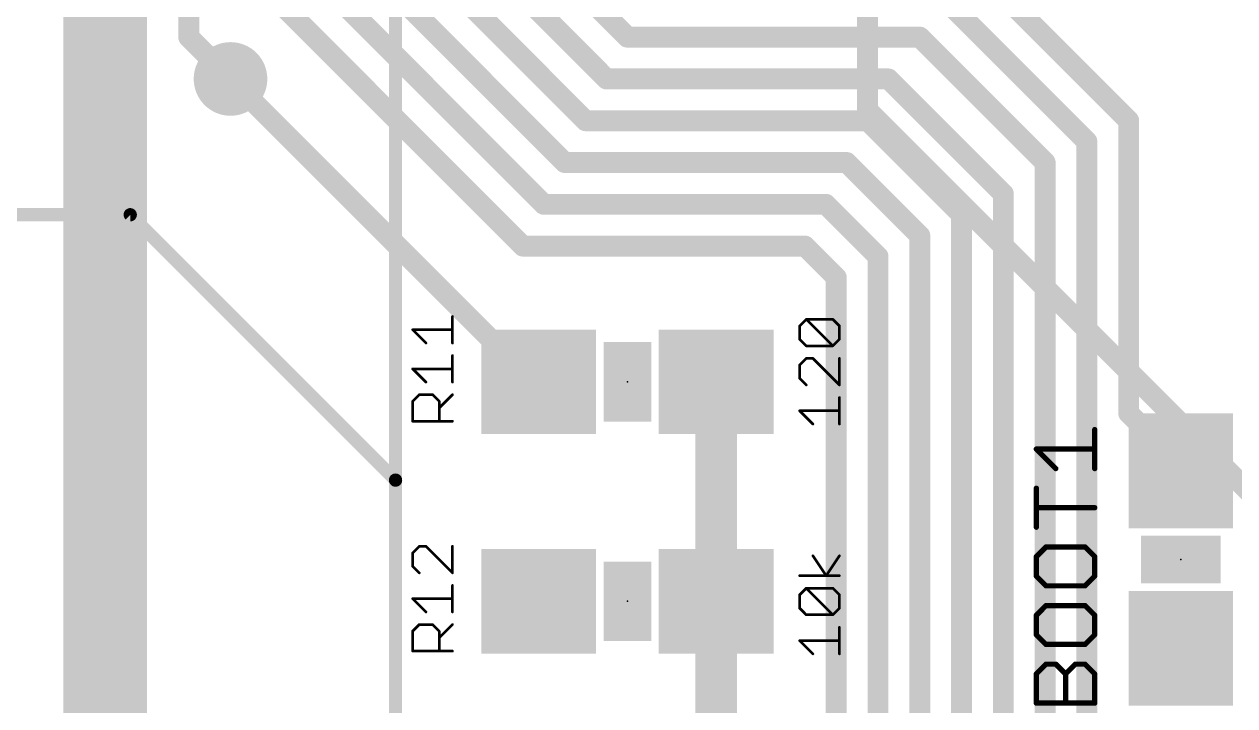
# Model space of a CAD drawing. Extents: x -0.4 to 70.1, y -0.1 to 70.1.
# Drawn here: x 18.12 to 29.72, y 32.6 to 39.12 of the extents above; entities that cross this region are included whole.
import ezdxf

# ---------------------------------------------------------------- set-up
doc = ezdxf.new("R2010")
doc.units = 0
for name, color, linetype in [('1', 22, 'CONTINUOUS'), ('16', 175, 'CONTINUOUS'), ('18', 82, 'CONTINUOUS'), ('21', 253, 'CONTINUOUS'), ('23', 7, 'CONTINUOUS'), ('25', 253, 'CONTINUOUS'), ('27', 253, 'CONTINUOUS')]:
    doc.layers.add(name, color=color, linetype=linetype)

# ---------------------------------------------------------------- blocks, each defined once
blk = doc.blocks.new('RECT')
blk.add_solid([(-0.5, -0.5), (0.5, -0.5), (-0.5, 0.5), (0.5, 0.5)])
blk = doc.blocks.new('ROUNDV')
at = {"const_width": 0.5}
blk.add_lwpolyline([(0, -0.25, 1), (0, 0.25, 1), (0, -0.25)], format="xyb", dxfattribs=at)

msp = doc.modelspace()

# ---------------------------------------------------------------- linework, layer by layer
at = {"layer": '1'}
for points, const_width in [([(21.262, 41.638), (23.9, 39)], 0.2), ([(20.754, 41.546), (23.7, 38.6)], 0.2), ([(20.246, 41.454), (23.5, 38.2)], 0.2), ([(19.8, 41.3), (23.3, 37.8)], 0.2), ([(19.4, 41.1), (23.1, 37.4)], 0.2), ([(19, 40.9), (22.9, 37)], 0.2), ([(18.9, 32.2), (18.9, 39.5)], 0.8), ([(27.1, 39.8), (28.7, 38.2)], 0.2), ([(26.9, 39.4), (28.3, 38)], 0.2), ([(26.7, 39), (23.9, 39)], 0.2), ([(27.9, 37.8), (26.7, 39)], 0.2), ([(23, 35.7), (20.1, 38.6)], 0.2), ([(26.4, 38.6), (23.7, 38.6)], 0.2), ([(27.5, 37.5), (26.4, 38.6)], 0.2), ([(26.2, 38.2), (23.5, 38.2)], 0.2), ([(27.1, 37.3), (26.2, 38.2)], 0.2), ([(28.7, 38.2), (28.7, 35.4)], 0.2), ([(28.3, 38), (28.3, 32.3)], 0.2), ([(26, 37.8), (23.3, 37.8)], 0.2), ([(26.7, 37.1), (26, 37.8)], 0.2), ([(27.9, 37.8), (27.9, 32.1)], 0.2), ([(27.5, 37.5), (27.5, 31.9)], 0.2), ([(25.8, 37.4), (23.1, 37.4)], 0.2), ([(26.3, 36.9), (25.8, 37.4)], 0.2), ([(27.1, 37.3), (27.1, 31.7)], 0.2), ([(25.6, 37), (22.9, 37)], 0.2), ([(25.9, 36.7), (25.6, 37)], 0.2), ([(26.7, 37.1), (26.7, 31.5)], 0.2), ([(26.3, 36.9), (26.3, 31.3)], 0.2), ([(25.9, 36.7), (25.9, 31.1)], 0.2), ([(24.75, 35.7), (24.75, 33.6)], 0.4), ([(23.05, 35.7), (23, 35.7)], 0.2), ([(28.7, 35.4), (29.2, 34.9)], 0.2), ([(29.2, 34.9), (29.2, 34.85)], 0.2), ([(24.75, 33.6), (24.75, 31.7)], 0.4), ([(15.7, 29), (18.9, 32.2)], 0.8)]:
    msp.add_lwpolyline(points, dxfattribs=dict(at, const_width=const_width))
for points, const_width in [([(23.9, 39.05, 1), (23.9, 38.95)], 0.1), ([(23.8646, 38.9646, 1), (23.9354, 39.0354)], 0.1), ([(26.7354, 39.0354, 1), (26.6646, 38.9646)], 0.1), ([(26.7, 38.95, 1), (26.7, 39.05)], 0.1), ([(20.1354, 38.6354, 1), (20.0646, 38.5646)], 0.1), ([(23.7, 38.65, 1), (23.7, 38.55)], 0.1), ([(23.6646, 38.5646, 1), (23.7354, 38.6354)], 0.1), ([(26.4354, 38.6354, 1), (26.3646, 38.5646)], 0.1), ([(26.4, 38.55, 1), (26.4, 38.65)], 0.1), ([(23.5, 38.25, 1), (23.5, 38.15)], 0.1), ([(23.4646, 38.1646, 1), (23.5354, 38.2354)], 0.1), ([(26.2354, 38.2354, 1), (26.1646, 38.1646)], 0.1), ([(26.2, 38.15, 1), (26.2, 38.25)], 0.1), ([(28.75, 38.2, 1), (28.65, 38.2)], 0.1), ([(28.6646, 38.1646, 1), (28.7354, 38.2354)], 0.1), ([(28.35, 38, 1), (28.25, 38)], 0.1), ([(28.2646, 37.9646, 1), (28.3354, 38.0354)], 0.1), ([(23.3, 37.85, 1), (23.3, 37.75)], 0.1), ([(23.2646, 37.7646, 1), (23.3354, 37.8354)], 0.1), ([(26.0354, 37.8354, 1), (25.9646, 37.7646)], 0.1), ([(26, 37.75, 1), (26, 37.85)], 0.1), ([(27.95, 37.8, 1), (27.85, 37.8)], 0.1), ([(27.8646, 37.7646, 1), (27.9354, 37.8354)], 0.1), ([(27.55, 37.5, 1), (27.45, 37.5)], 0.1), ([(27.4646, 37.4646, 1), (27.5354, 37.5354)], 0.1), ([(23.1, 37.45, 1), (23.1, 37.35)], 0.1), ([(23.0646, 37.3646, 1), (23.1354, 37.4354)], 0.1), ([(25.8354, 37.4354, 1), (25.7646, 37.3646)], 0.1), ([(25.8, 37.35, 1), (25.8, 37.45)], 0.1), ([(27.15, 37.3, 1), (27.05, 37.3)], 0.1), ([(27.0646, 37.2646, 1), (27.1354, 37.3354)], 0.1), ([(22.9, 37.05, 1), (22.9, 36.95)], 0.1), ([(25.6354, 37.0354, 1), (25.5646, 36.9646)], 0.1), ([(25.6, 36.95, 1), (25.6, 37.05)], 0.1), ([(26.75, 37.1, 1), (26.65, 37.1)], 0.1), ([(26.6646, 37.0646, 1), (26.7354, 37.1354)], 0.1), ([(22.8646, 36.9646, 1), (22.9354, 37.0354)], 0.1), ([(26.35, 36.9, 1), (26.25, 36.9)], 0.1), ([(26.2646, 36.8646, 1), (26.3354, 36.9354)], 0.1), ([(25.95, 36.7, 1), (25.85, 36.7)], 0.1), ([(25.8646, 36.6646, 1), (25.9354, 36.7354)], 0.1), ([(24.85, 35.7, 1), (24.65, 35.7)], 0.2), ([(23, 35.75, 1), (23, 35.65)], 0.1), ([(22.9646, 35.6646, 1), (23.0354, 35.7354)], 0.1), ([(23.05, 35.65, 1), (23.05, 35.75)], 0.1), ([(28.7354, 35.4354, 1), (28.6646, 35.3646)], 0.1), ([(28.65, 35.4, 1), (28.75, 35.4)], 0.1), ([(29.25, 34.9, 1), (29.15, 34.9)], 0.1), ([(29.15, 34.85, 1), (29.25, 34.85)], 0.1), ([(29.1646, 34.8646, 1), (29.2354, 34.9354)], 0.1), ([(24.85, 33.6, 1), (24.65, 33.6)], 0.2), ([(24.65, 33.6, 1), (24.85, 33.6)], 0.2)]:
    msp.add_lwpolyline(points, format="xyb", dxfattribs=dict(at, const_width=const_width))
at = {"layer": '16'}
for points, const_width in [([(18.9, 39.5), (18.9, 45.6)], 0.8), ([(19.7, 39), (19.7, 45.9)], 0.2), ([(26.2, 42.9), (26.2, 38.3)], 0.2), ([(20.1, 38.6), (19.7, 39)], 0.2), ([(26.2, 38.3), (30.8, 33.7)], 0.2)]:
    msp.add_lwpolyline(points, dxfattribs=dict(at, const_width=const_width))
for points, const_width in [([(18.7, 39.5, 1), (19.1, 39.5)], 0.4), ([(19.7354, 39.0354, 1), (19.6646, 38.9646)], 0.1), ([(19.65, 39, 1), (19.75, 39)], 0.1), ([(20.0646, 38.5646, 1), (20.1354, 38.6354)], 0.1), ([(26.2354, 38.3354, 1), (26.1646, 38.2646)], 0.1), ([(26.15, 38.3, 1), (26.25, 38.3)], 0.1)]:
    msp.add_lwpolyline(points, format="xyb", dxfattribs=dict(at, const_width=const_width))
at = {"layer": '21', "const_width": 0.127}
for points in [[(21.68, 39.84), (21.68, 34.76)], [(14.06, 37.3), (19.14, 37.3)], [(19.14, 37.3), (21.68, 34.76)], [(21.68, 34.76), (21.68, 29.68)]]:
    msp.add_lwpolyline(points, dxfattribs=at)
at = {"layer": '21', "const_width": 0.0635}
for points in [[(19.1625, 37.3225, 1), (19.1175, 37.2775)], [(19.14, 37.2683, 1), (19.14, 37.3318)], [(21.7117, 34.76, 1), (21.6483, 34.76)], [(21.6483, 34.76, 1), (21.7117, 34.76)], [(21.6575, 34.7375, 1), (21.7025, 34.7825)]]:
    msp.add_lwpolyline(points, format="xyb", dxfattribs=at)
at = {"layer": '23'}
for p in [(23.9, 35.7), (29.2, 34), (23.9, 33.6)]:
    msp.add_point(p, dxfattribs=at)
at = {"layer": '25'}
for points, const_width in [([(22.2317, 36.3263, 1), (22.2189, 36.3263)], 0.0127), ([(21.8485, 36.2037, 1), (21.8395, 36.1947)], 0.0127), ([(21.844, 36.2056, 1), (21.844, 36.1929)], 0.0127), ([(22.2253, 36.1929, 1), (22.2253, 36.2056)], 0.0127), ([(21.9666, 36.0676, 1), (21.9756, 36.0766)], 0.0127), ([(22.2189, 36.0721, 1), (22.2317, 36.0721)], 0.0127), ([(22.2317, 35.9521, 1), (22.2189, 35.9521)], 0.0127), ([(21.8485, 35.8295, 1), (21.8395, 35.8205)], 0.0127), ([(21.844, 35.8314, 1), (21.844, 35.8187)], 0.0127), ([(22.2253, 35.8187, 1), (22.2253, 35.8314)], 0.0127), ([(21.9666, 35.6934, 1), (21.9756, 35.7024)], 0.0127), ([(22.2189, 35.6979, 1), (22.2317, 35.6979)], 0.0127), ([(21.9075, 35.5843, 1), (21.9075, 35.5716)], 0.0127), ([(21.912, 35.5734, 1), (21.903, 35.5824)], 0.0127), ([(22.0391, 35.5824, 1), (22.0301, 35.5734)], 0.0127), ([(22.0346, 35.5716, 1), (22.0346, 35.5843)], 0.0127), ([(22.2298, 35.5734, 1), (22.2208, 35.5824)], 0.0127), ([(21.8503, 35.5144, 1), (21.8376, 35.5144)], 0.0127), ([(21.8395, 35.5189, 1), (21.8485, 35.5099)], 0.0127), ([(22.1045, 35.5144, 1), (22.0918, 35.5144)], 0.0127), ([(22.0937, 35.5099, 1), (22.1027, 35.5189)], 0.0127), ([(22.0937, 35.4553, 1), (22.1027, 35.4463)], 0.0127), ([(21.8376, 35.3237, 1), (21.8503, 35.3237)], 0.0127), ([(21.844, 35.33, 1), (21.844, 35.3174)], 0.0127), ([(22.0918, 35.3237, 1), (22.1045, 35.3237)], 0.0127), ([(22.2253, 35.3174, 1), (22.2253, 35.33)], 0.0127), ([(28.3873, 35.2435, 1), (28.3619, 35.2435)], 0.0254), ([(27.8153, 35.0698, 1), (27.8153, 35.0444)], 0.0254), ([(27.8243, 35.066, 1), (27.8063, 35.0481)], 0.0254), ([(28.3746, 35.0444, 1), (28.3746, 35.0698)], 0.0254), ([(27.9928, 34.8617, 1), (28.0107, 34.8796)], 0.0254), ([(28.3619, 34.8706, 1), (28.3873, 34.8706)], 0.0254), ([(27.828, 34.6822, 1), (27.8026, 34.6822)], 0.0254), ([(27.8153, 34.5085, 1), (27.8153, 34.4831)], 0.0254), ([(28.3746, 34.4831, 1), (28.3746, 34.5085)], 0.0254), ([(27.8026, 34.3093, 1), (27.828, 34.3093)], 0.0254), ([(21.9075, 34.1327, 1), (21.9075, 34.12)], 0.0127), ([(21.912, 34.1218, 1), (21.903, 34.1308)], 0.0127), ([(21.9756, 34.1308, 1), (21.9666, 34.1218)], 0.0127), ([(21.9711, 34.12, 1), (21.9711, 34.1327)], 0.0127), ([(22.2317, 34.1263, 1), (22.2189, 34.1263)], 0.0127), ([(27.9085, 34.1336, 1), (27.9085, 34.1082)], 0.0254), ([(27.9175, 34.1119, 1), (27.8996, 34.1298)], 0.0254), ([(28.2904, 34.1298, 1), (28.2724, 34.1119)], 0.0254), ([(28.2814, 34.1082, 1), (28.2814, 34.1336)], 0.0254), ([(21.8503, 34.0628, 1), (21.8376, 34.0628)], 0.0127), ([(21.8395, 34.0673, 1), (21.8485, 34.0583)], 0.0127), ([(27.828, 34.0277, 1), (27.8026, 34.0277)], 0.0254), ([(27.8063, 34.0366, 1), (27.8243, 34.0187)], 0.0254), ([(28.3873, 34.0277, 1), (28.3619, 34.0277)], 0.0254), ([(28.3656, 34.0187, 1), (28.3836, 34.0366)], 0.0254), ([(21.8376, 33.9357, 1), (21.8503, 33.9357)], 0.0127), ([(21.8485, 33.9402, 1), (21.8395, 33.9312)], 0.0127), ([(21.903, 33.8676, 1), (21.912, 33.8766)], 0.0127), ([(22.2189, 33.8721, 1), (22.2317, 33.8721)], 0.0127), ([(22.2208, 33.8676, 1), (22.2298, 33.8766)], 0.0127), ([(27.8243, 33.8502, 1), (27.8063, 33.8323)], 0.0254), ([(27.8026, 33.8412, 1), (27.828, 33.8412)], 0.0254), ([(28.3619, 33.8412, 1), (28.3873, 33.8412)], 0.0254), ([(28.3836, 33.8323, 1), (28.3656, 33.8502)], 0.0254), ([(22.2317, 33.7521, 1), (22.2189, 33.7521)], 0.0127), ([(27.9085, 33.7607, 1), (27.9085, 33.7353)], 0.0254), ([(27.8996, 33.739, 1), (27.9175, 33.757)], 0.0254), ([(28.2724, 33.757, 1), (28.2904, 33.739)], 0.0254), ([(28.2814, 33.7353, 1), (28.2814, 33.7607)], 0.0254), ([(21.8485, 33.6295, 1), (21.8395, 33.6205)], 0.0127), ([(21.844, 33.6314, 1), (21.844, 33.6187)], 0.0127), ([(22.2253, 33.6187, 1), (22.2253, 33.6314)], 0.0127), ([(21.9666, 33.4934, 1), (21.9756, 33.5024)], 0.0127), ([(22.2189, 33.4979, 1), (22.2317, 33.4979)], 0.0127), ([(27.9085, 33.5723, 1), (27.9085, 33.5469)], 0.0254), ([(27.9175, 33.5506, 1), (27.8996, 33.5685)], 0.0254), ([(28.2904, 33.5685, 1), (28.2724, 33.5506)], 0.0254), ([(28.2814, 33.5469, 1), (28.2814, 33.5723)], 0.0254), ([(21.9075, 33.3843, 1), (21.9075, 33.3716)], 0.0127), ([(21.912, 33.3734, 1), (21.903, 33.3824)], 0.0127), ([(22.0391, 33.3824, 1), (22.0301, 33.3734)], 0.0127), ([(22.0346, 33.3716, 1), (22.0346, 33.3843)], 0.0127), ([(22.2298, 33.3734, 1), (22.2208, 33.3824)], 0.0127), ([(27.828, 33.4663, 1), (27.8026, 33.4663)], 0.0254), ([(27.8063, 33.4753, 1), (27.8243, 33.4574)], 0.0254), ([(28.3873, 33.4663, 1), (28.3619, 33.4663)], 0.0254), ([(28.3656, 33.4574, 1), (28.3836, 33.4753)], 0.0254), ([(21.8503, 33.3144, 1), (21.8376, 33.3144)], 0.0127), ([(21.8395, 33.3189, 1), (21.8485, 33.3099)], 0.0127), ([(22.1045, 33.3144, 1), (22.0918, 33.3144)], 0.0127), ([(22.0937, 33.3099, 1), (22.1027, 33.3189)], 0.0127), ([(27.8243, 33.2889, 1), (27.8063, 33.2709)], 0.0254), ([(27.8026, 33.2799, 1), (27.828, 33.2799)], 0.0254), ([(28.3619, 33.2799, 1), (28.3873, 33.2799)], 0.0254), ([(28.3836, 33.2709, 1), (28.3656, 33.2889)], 0.0254), ([(22.0937, 33.2553, 1), (22.1027, 33.2463)], 0.0127), ([(27.9085, 33.1994, 1), (27.9085, 33.174)], 0.0254), ([(27.8996, 33.1777, 1), (27.9175, 33.1957)], 0.0254), ([(28.2724, 33.1957, 1), (28.2904, 33.1777)], 0.0254), ([(28.2814, 33.174, 1), (28.2814, 33.1994)], 0.0254), ([(21.8376, 33.1237, 1), (21.8503, 33.1237)], 0.0127), ([(21.844, 33.13, 1), (21.844, 33.1174)], 0.0127), ([(22.0918, 33.1237, 1), (22.1045, 33.1237)], 0.0127), ([(22.2253, 33.1174, 1), (22.2253, 33.13)], 0.0127), ([(27.828, 32.905, 1), (27.8026, 32.905)], 0.0254), ([(27.8063, 32.914, 1), (27.8243, 32.8961)], 0.0254), ([(27.9085, 33.011, 1), (27.9085, 32.9855)], 0.0254), ([(27.9175, 32.9893, 1), (27.8996, 33.0072)], 0.0254), ([(28.0107, 33.0072, 1), (27.9928, 32.9893)], 0.0254), ([(28.0018, 32.9855, 1), (28.0018, 33.011)], 0.0254), ([(28.1077, 32.905, 1), (28.0823, 32.905)], 0.0254), ([(28.086, 32.914, 1), (28.1039, 32.8961)], 0.0254), ([(28.086, 32.8961, 1), (28.1039, 32.914)], 0.0254), ([(28.1882, 33.011, 1), (28.1882, 32.9855)], 0.0254), ([(28.1972, 32.9893, 1), (28.1792, 33.0072)], 0.0254), ([(28.2904, 33.0072, 1), (28.2724, 32.9893)], 0.0254), ([(28.2814, 32.9855, 1), (28.2814, 33.011)], 0.0254), ([(28.3873, 32.905, 1), (28.3619, 32.905)], 0.0254), ([(28.3656, 32.8961, 1), (28.3836, 32.914)], 0.0254), ([(27.8153, 32.6381, 1), (27.8153, 32.6127)], 0.0254), ([(27.8026, 32.6254, 1), (27.828, 32.6254)], 0.0254), ([(28.0823, 32.6254, 1), (28.1077, 32.6254)], 0.0254), ([(28.3619, 32.6254, 1), (28.3873, 32.6254)], 0.0254), ([(28.3746, 32.6127, 1), (28.3746, 32.6381)], 0.0254)]:
    msp.add_lwpolyline(points, format="xyb", dxfattribs=dict(at, const_width=const_width))
for points, const_width in [([(22.2253, 36.0721), (22.2253, 36.3263)], 0.0254), ([(21.9711, 36.0721), (21.844, 36.1992)], 0.0254), ([(21.844, 36.1992), (22.2253, 36.1992)], 0.0254), ([(22.2253, 35.6979), (22.2253, 35.9521)], 0.0254), ([(21.9711, 35.6979), (21.844, 35.825)], 0.0254), ([(21.844, 35.825), (22.2253, 35.825)], 0.0254), ([(21.844, 35.5144), (21.9075, 35.5779)], 0.0254), ([(21.9075, 35.5779), (22.0346, 35.5779)], 0.0254), ([(22.0346, 35.5779), (22.0982, 35.5144)], 0.0254), ([(22.0982, 35.4508), (22.2253, 35.5779)], 0.0254), ([(21.844, 35.3237), (21.844, 35.5144)], 0.0254), ([(22.0982, 35.5144), (22.0982, 35.3237)], 0.0254), ([(22.2253, 35.3237), (21.844, 35.3237)], 0.0254), ([(28.3746, 34.8706), (28.3746, 35.2435)], 0.0508), ([(28.0018, 34.8706), (27.8153, 35.0571)], 0.0508), ([(27.8153, 35.0571), (28.3746, 35.0571)], 0.0508), ([(27.8153, 34.3093), (27.8153, 34.6822)], 0.0508), ([(28.3746, 34.4958), (27.8153, 34.4958)], 0.0508), ([(21.9075, 34.1263), (21.844, 34.0628)], 0.0254), ([(21.9711, 34.1263), (21.9075, 34.1263)], 0.0254), ([(22.2253, 33.8721), (21.9711, 34.1263)], 0.0254), ([(22.2253, 34.1263), (22.2253, 33.8721)], 0.0254), ([(27.9085, 34.1209), (27.8153, 34.0277)], 0.0508), ([(28.2814, 34.1209), (27.9085, 34.1209)], 0.0508), ([(28.3746, 34.0277), (28.2814, 34.1209)], 0.0508), ([(21.844, 34.0628), (21.844, 33.9357)], 0.0254), ([(27.8153, 34.0277), (27.8153, 33.8412)], 0.0508), ([(28.3746, 33.8412), (28.3746, 34.0277)], 0.0508), ([(21.844, 33.9357), (21.9075, 33.8721)], 0.0254), ([(27.8153, 33.8412), (27.9085, 33.748)], 0.0508), ([(28.2814, 33.748), (28.3746, 33.8412)], 0.0508), ([(22.2253, 33.4979), (22.2253, 33.7521)], 0.0254), ([(27.9085, 33.748), (28.2814, 33.748)], 0.0508), ([(21.9711, 33.4979), (21.844, 33.625)], 0.0254), ([(21.844, 33.625), (22.2253, 33.625)], 0.0254), ([(27.9085, 33.5596), (27.8153, 33.4663)], 0.0508), ([(28.2814, 33.5596), (27.9085, 33.5596)], 0.0508), ([(28.3746, 33.4663), (28.2814, 33.5596)], 0.0508), ([(21.844, 33.3144), (21.9075, 33.3779)], 0.0254), ([(21.9075, 33.3779), (22.0346, 33.3779)], 0.0254), ([(22.0346, 33.3779), (22.0982, 33.3144)], 0.0254), ([(22.0982, 33.2508), (22.2253, 33.3779)], 0.0254), ([(27.8153, 33.4663), (27.8153, 33.2799)], 0.0508), ([(28.3746, 33.2799), (28.3746, 33.4663)], 0.0508), ([(21.844, 33.1237), (21.844, 33.3144)], 0.0254), ([(22.0982, 33.3144), (22.0982, 33.1237)], 0.0254), ([(27.8153, 33.2799), (27.9085, 33.1867)], 0.0508), ([(28.2814, 33.1867), (28.3746, 33.2799)], 0.0508), ([(27.9085, 33.1867), (28.2814, 33.1867)], 0.0508), ([(22.2253, 33.1237), (21.844, 33.1237)], 0.0254), ([(27.8153, 32.905), (27.9085, 32.9982)], 0.0508), ([(27.8153, 32.6254), (27.8153, 32.905)], 0.0508), ([(27.9085, 32.9982), (28.0018, 32.9982)], 0.0508), ([(28.0018, 32.9982), (28.095, 32.905)], 0.0508), ([(28.095, 32.905), (28.1882, 32.9982)], 0.0508), ([(28.095, 32.6254), (28.095, 32.905)], 0.0508), ([(28.1882, 32.9982), (28.2814, 32.9982)], 0.0508), ([(28.2814, 32.9982), (28.3746, 32.905)], 0.0508), ([(28.3746, 32.905), (28.3746, 32.6254)], 0.0508), ([(28.3746, 32.6254), (27.8153, 32.6254)], 0.0508)]:
    msp.add_lwpolyline(points, dxfattribs=dict(at, const_width=const_width))
at = {"layer": '27', "const_width": 0.0254}
for points in [[(25.549, 36.2358), (25.6125, 36.2993)], [(25.6125, 36.2993), (25.8667, 36.2993)], [(25.8667, 36.0451), (25.6125, 36.2993)], [(25.8667, 36.2993), (25.9303, 36.2358)], [(25.549, 36.1087), (25.549, 36.2358)], [(25.9303, 36.2358), (25.9303, 36.1087)], [(25.6125, 36.0451), (25.549, 36.1087)], [(25.8667, 36.0451), (25.6125, 36.0451)], [(25.9303, 36.1087), (25.8667, 36.0451)], [(25.6125, 35.9251), (25.549, 35.8616)], [(25.6761, 35.9251), (25.6125, 35.9251)], [(25.9303, 35.6709), (25.6761, 35.9251)], [(25.9303, 35.9251), (25.9303, 35.6709)], [(25.549, 35.8616), (25.549, 35.7345)], [(25.549, 35.7345), (25.6125, 35.6709)], [(25.9303, 35.2967), (25.9303, 35.5509)], [(25.6761, 35.2967), (25.549, 35.4238)], [(25.549, 35.4238), (25.9303, 35.4238)], [(25.8032, 33.8451), (25.6761, 34.0358)], [(25.9303, 34.0358), (25.8032, 33.8451)], [(25.9303, 33.8451), (25.549, 33.8451)], [(25.549, 33.6616), (25.6125, 33.7251)], [(25.6125, 33.7251), (25.8667, 33.7251)], [(25.8667, 33.4709), (25.6125, 33.7251)], [(25.8667, 33.7251), (25.9303, 33.6616)], [(25.549, 33.5345), (25.549, 33.6616)], [(25.9303, 33.6616), (25.9303, 33.5345)], [(25.6125, 33.4709), (25.549, 33.5345)], [(25.9303, 33.5345), (25.8667, 33.4709)], [(25.8667, 33.4709), (25.6125, 33.4709)], [(25.9303, 33.0967), (25.9303, 33.3509)], [(25.6761, 33.0967), (25.549, 33.2238)], [(25.549, 33.2238), (25.9303, 33.2238)]]:
    msp.add_lwpolyline(points, dxfattribs=at)
at = {"layer": '27', "const_width": 0.0127}
for points in [[(25.6125, 36.3057, 1), (25.6125, 36.293)], [(25.617, 36.3038, 1), (25.608, 36.2948)], [(25.617, 36.2948, 1), (25.608, 36.3038)], [(25.8712, 36.3038, 1), (25.8623, 36.2948)], [(25.8667, 36.293, 1), (25.8667, 36.3057)], [(25.5553, 36.2358, 1), (25.5426, 36.2358)], [(25.5445, 36.2403, 1), (25.5535, 36.2313)], [(25.9367, 36.2358, 1), (25.924, 36.2358)], [(25.9258, 36.2313, 1), (25.9348, 36.2403)], [(25.5426, 36.1087, 1), (25.5553, 36.1087)], [(25.5535, 36.1132, 1), (25.5445, 36.1042)], [(25.6125, 36.0515, 1), (25.6125, 36.0388)], [(25.608, 36.0406, 1), (25.617, 36.0496)], [(25.8623, 36.0496, 1), (25.8712, 36.0406)], [(25.8623, 36.0406, 1), (25.8712, 36.0496)], [(25.8667, 36.0388, 1), (25.8667, 36.0515)], [(25.924, 36.1087, 1), (25.9367, 36.1087)], [(25.9348, 36.1042, 1), (25.9258, 36.1132)], [(25.6125, 35.9315, 1), (25.6125, 35.9188)], [(25.617, 35.9206, 1), (25.608, 35.9296)], [(25.6806, 35.9296, 1), (25.6716, 35.9206)], [(25.6761, 35.9188, 1), (25.6761, 35.9315)], [(25.9367, 35.9251, 1), (25.924, 35.9251)], [(25.5553, 35.8616, 1), (25.5426, 35.8616)], [(25.5445, 35.8661, 1), (25.5535, 35.8571)], [(25.5426, 35.7345, 1), (25.5553, 35.7345)], [(25.5535, 35.7389, 1), (25.5445, 35.73)], [(25.608, 35.6664, 1), (25.617, 35.6754)], [(25.924, 35.6709, 1), (25.9367, 35.6709)], [(25.9258, 35.6664, 1), (25.9348, 35.6754)], [(25.9367, 35.5509, 1), (25.924, 35.5509)], [(25.5535, 35.4283, 1), (25.5445, 35.4193)], [(25.549, 35.4302, 1), (25.549, 35.4175)], [(25.9303, 35.4175, 1), (25.9303, 35.4302)], [(25.6716, 35.2922, 1), (25.6806, 35.3012)], [(25.924, 35.2967, 1), (25.9367, 35.2967)], [(25.6814, 34.0393, 1), (25.6708, 34.0323)], [(25.9356, 34.0323, 1), (25.925, 34.0393)], [(25.549, 33.8515, 1), (25.549, 33.8388)], [(25.7979, 33.8486, 1), (25.8085, 33.8416)], [(25.7979, 33.8416, 1), (25.8085, 33.8486)], [(25.9303, 33.8388, 1), (25.9303, 33.8515)], [(25.6125, 33.7315, 1), (25.6125, 33.7188)], [(25.617, 33.7296, 1), (25.608, 33.7206)], [(25.617, 33.7206, 1), (25.608, 33.7296)], [(25.8712, 33.7296, 1), (25.8623, 33.7206)], [(25.8667, 33.7188, 1), (25.8667, 33.7315)], [(25.5553, 33.6616, 1), (25.5426, 33.6616)], [(25.5445, 33.6661, 1), (25.5535, 33.6571)], [(25.9367, 33.6616, 1), (25.924, 33.6616)], [(25.9258, 33.6571, 1), (25.9348, 33.6661)], [(25.5426, 33.5345, 1), (25.5553, 33.5345)], [(25.5535, 33.5389, 1), (25.5445, 33.53)], [(25.924, 33.5345, 1), (25.9367, 33.5345)], [(25.9348, 33.53, 1), (25.9258, 33.5389)], [(25.6125, 33.4773, 1), (25.6125, 33.4646)], [(25.608, 33.4664, 1), (25.617, 33.4754)], [(25.8623, 33.4754, 1), (25.8712, 33.4664)], [(25.8623, 33.4664, 1), (25.8712, 33.4754)], [(25.8667, 33.4646, 1), (25.8667, 33.4773)], [(25.9367, 33.3509, 1), (25.924, 33.3509)], [(25.5535, 33.2283, 1), (25.5445, 33.2193)], [(25.549, 33.2302, 1), (25.549, 33.2175)], [(25.9303, 33.2175, 1), (25.9303, 33.2302)], [(25.6716, 33.0922, 1), (25.6806, 33.1012)], [(25.924, 33.0967, 1), (25.9367, 33.0967)]]:
    msp.add_lwpolyline(points, format="xyb", dxfattribs=at)

# ---------------------------------------------------------------- block references
at = {"layer": '1', "xscale": 1.1}
for p in [(23.05, 35.7), (24.75, 35.7), (23.05, 33.6), (24.75, 33.6)]:
    msp.add_blockref('RECT', p, dxfattribs=at)
at = {"layer": '1', "xscale": 1.1, "rotation": 90}
for p in [(29.2, 34.85), (29.2, 33.15)]:
    msp.add_blockref('RECT', p, dxfattribs=at)
at = {"layer": '18', "xscale": 0.7048, "yscale": 0.7048}
msp.add_blockref('ROUNDV', (20.1, 38.6), dxfattribs=at)
msp.add_blockref('ROUNDV', (20.1, 38.6), dxfattribs=at)
at = {"layer": '21', "xscale": 0.4572, "yscale": 0.762}
for p in [(23.9, 35.7), (23.9, 33.6)]:
    msp.add_blockref('RECT', p, dxfattribs=at)
at = {"layer": '21', "xscale": 0.4572, "yscale": 0.762, "rotation": 90}
msp.add_blockref('RECT', (29.2, 34), dxfattribs=at)

doc.saveas('drawing.dxf')
